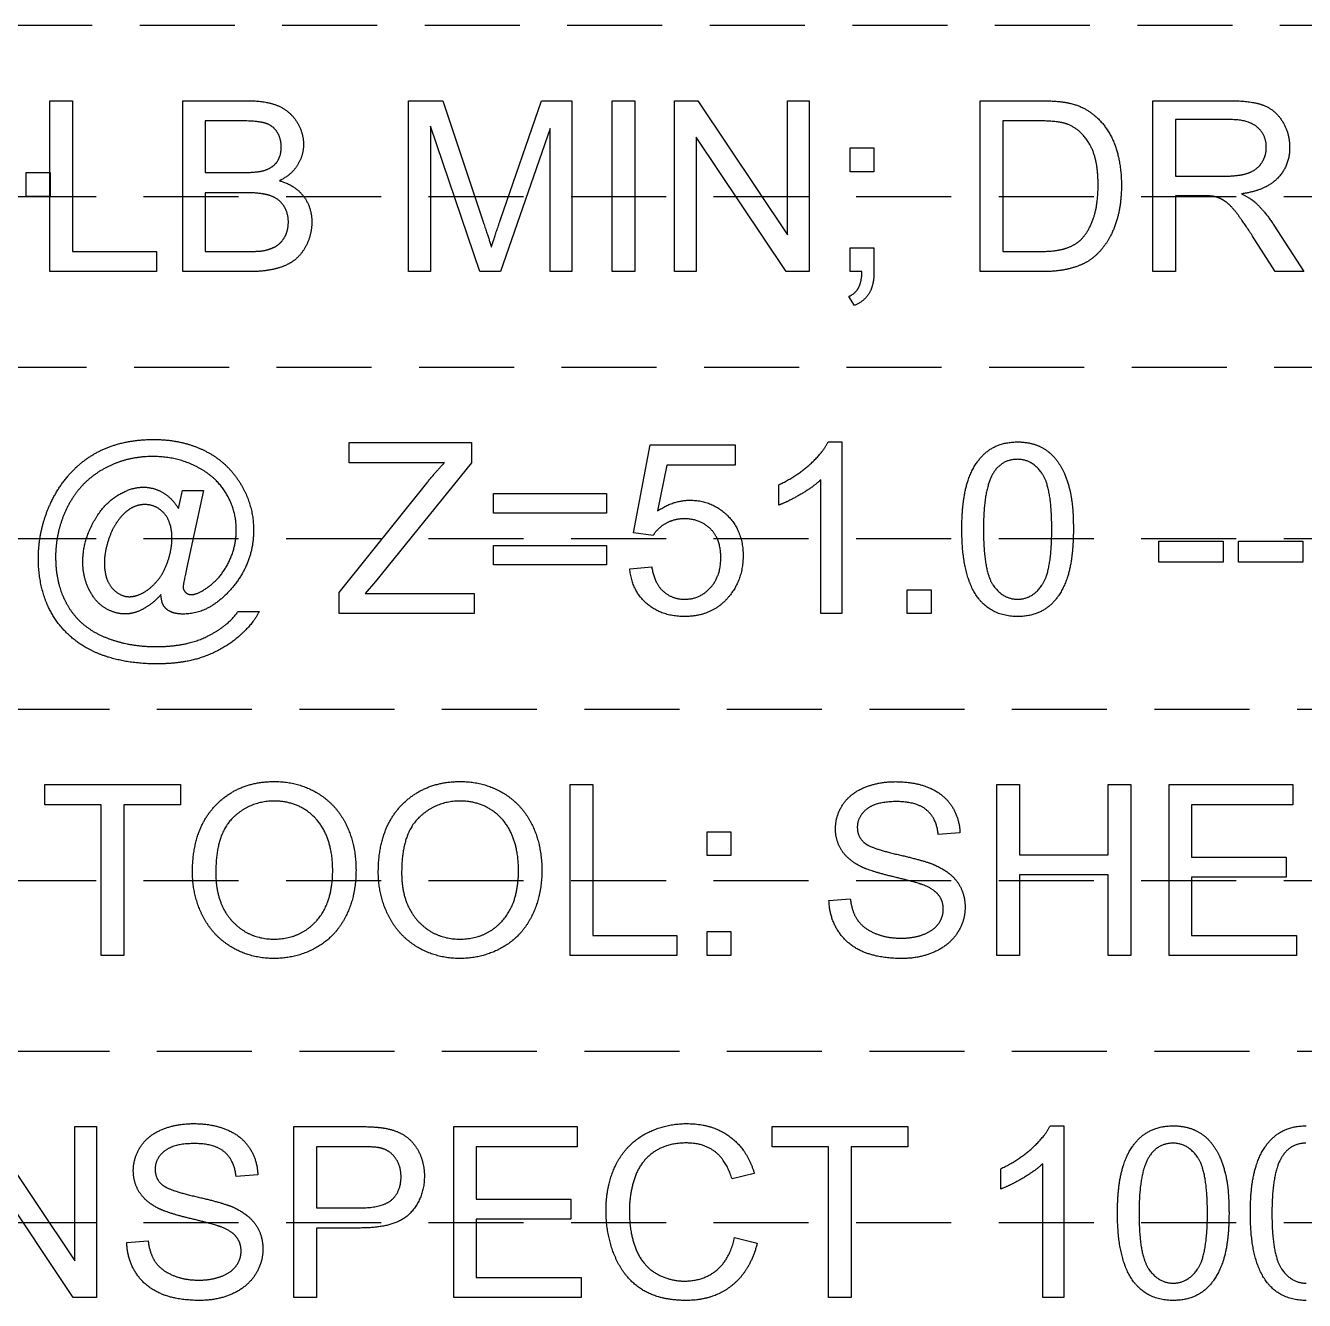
# Model space of a CAD drawing. Header units: millimetres. Extents: x 0 to 340, y 0 to 220.
# Drawn here: x 31.38 to 38.11, y 14.79 to 21.5 of the extents above; entities that cross this region are included whole.
import ezdxf

# ---------------------------------------------------------------- set-up
doc = ezdxf.new("R2010")
doc.units = ezdxf.units.MM
doc.linetypes.add('DASHED', pattern=[0.75, 0.5, -0.25])
doc.layers.get('0').update_dxf_attribs({"linetype": 'CONTINUOUS'})

msp = doc.modelspace()

# ---------------------------------------------------------------- linework, layer by layer
at = {"linetype": 'DASHED'}
for p, q in [((53.48, 21.5), (20, 21.5)), ((20, 20.6), (53.48, 20.6)), ((49.7, 19.7), (20, 19.7)), ((20, 18.8), (49.7, 18.8)), ((51.32, 17.9), (20, 17.9)), ((20, 17), (51.32, 17)), ((51.32, 16.1), (20, 16.1)), ((20, 15.2), (51.32, 15.2))]:
    msp.add_line(p, q, dxfattribs=at)
for p, q in [((31.5066, 20.2046), (31.5066, 21.1046)), ((31.5066, 21.1046), (31.6257, 21.1046)), ((31.6257, 21.1046), (31.6257, 20.3108)), ((32.2059, 20.2046), (32.2059, 21.1046)), ((32.2059, 21.1046), (32.5435, 21.1046)), ((33.395, 20.2046), (33.395, 21.1046)), ((33.395, 21.1046), (33.5743, 21.1046)), ((33.5743, 21.1046), (33.7873, 20.4674)), ((33.8782, 20.4784), (34.0937, 21.1046)), ((34.0937, 21.1046), (34.2539, 21.1046)), ((34.2539, 21.1046), (34.2539, 20.2046)), ((34.4663, 20.2046), (34.4663, 21.1046)), ((34.4663, 21.1046), (34.5854, 21.1046)), ((34.5854, 21.1046), (34.5854, 20.2046)), ((34.7941, 20.2046), (34.7941, 21.1046)), ((34.7941, 21.1046), (34.9163, 21.1046)), ((34.9163, 21.1046), (35.389, 20.398)), ((35.389, 20.398), (35.389, 21.1046)), ((35.389, 21.1046), (35.5032, 21.1046)), ((35.5032, 21.1046), (35.5032, 20.2046)), ((36.402, 20.2046), (36.402, 21.1046)), ((36.402, 21.1046), (36.712, 21.1046)), ((37.3118, 20.2046), (37.3118, 21.1046)), ((37.3118, 21.1046), (37.7108, 21.1046)), ((32.5048, 20.9984), (32.325, 20.9984)), ((32.325, 20.9984), (32.325, 20.7265)), ((36.7102, 20.9984), (36.5211, 20.9984)), ((36.5211, 20.9984), (36.5211, 20.3108)), ((37.7158, 21.0052), (37.4309, 21.0052)), ((37.4309, 21.0052), (37.4309, 20.7074)), ((33.7701, 20.2046), (33.5098, 20.9708)), ((33.5098, 20.9708), (33.5098, 20.2046)), ((34.1391, 20.9579), (33.8776, 20.2046)), ((34.1391, 20.2046), (34.1391, 20.9579)), ((35.381, 20.2046), (34.9083, 20.9119)), ((34.9083, 20.9119), (34.9083, 20.2046)), ((35.7181, 20.7308), (35.7181, 20.8566)), ((35.7181, 20.8566), (35.8439, 20.8566)), ((35.8439, 20.8566), (35.8439, 20.7308)), ((35.8439, 20.7308), (35.7181, 20.7308)), ((31.3826, 20.6), (31.3826, 20.7259)), ((31.3826, 20.7259), (31.5085, 20.7259)), ((31.5085, 20.7259), (31.5085, 20.6)), ((32.325, 20.7265), (32.5196, 20.7265)), ((37.4309, 20.7074), (37.6869, 20.7074)), ((31.5085, 20.6), (31.3826, 20.6)), ((32.5331, 20.6203), (32.325, 20.6203)), ((32.325, 20.6203), (32.325, 20.3108)), ((37.569, 20.6043), (37.4309, 20.6043)), ((37.4309, 20.6043), (37.4309, 20.2046)), ((37.9552, 20.2046), (37.8361, 20.3919)), ((37.9484, 20.4496), (38.105, 20.2046)), ((35.7181, 20.2046), (35.7181, 20.3305)), ((35.7181, 20.3305), (35.8439, 20.3305)), ((35.8439, 20.3305), (35.8439, 20.2046)), ((31.6257, 20.3108), (32.069, 20.3108)), ((32.069, 20.3108), (32.069, 20.2046)), ((32.325, 20.3108), (32.549, 20.3108)), ((36.5211, 20.3108), (36.7132, 20.3108)), ((32.069, 20.2046), (31.5066, 20.2046)), ((32.549, 20.2046), (32.2059, 20.2046)), ((33.5098, 20.2046), (33.395, 20.2046)), ((33.8776, 20.2046), (33.7701, 20.2046)), ((34.2539, 20.2046), (34.1391, 20.2046)), ((34.5854, 20.2046), (34.4663, 20.2046)), ((34.9083, 20.2046), (34.7941, 20.2046)), ((35.5032, 20.2046), (35.381, 20.2046)), ((35.7807, 20.2046), (35.7181, 20.2046)), ((36.7267, 20.2046), (36.402, 20.2046)), ((37.4309, 20.2046), (37.3118, 20.2046)), ((38.105, 20.2046), (37.9552, 20.2046)), ((35.7414, 20.0266), (35.7107, 20.0739)), ((33.0813, 19.1984), (33.0813, 19.3046)), ((33.0813, 19.3046), (33.7259, 19.3046)), ((33.7259, 19.3046), (33.7259, 19.1984)), ((34.578, 18.8301), (34.6652, 19.2924)), ((34.6652, 19.2924), (35.1128, 19.2924)), ((35.1128, 19.2924), (35.1128, 19.1868)), ((35.6027, 19.3083), (35.6739, 19.3083)), ((35.6739, 19.3083), (35.6739, 18.4046)), ((33.5835, 19.1984), (33.0813, 19.1984)), ((33.7259, 19.1984), (33.2207, 18.5741)), ((34.7536, 19.1868), (34.7051, 18.9449)), ((35.1128, 19.1868), (34.7536, 19.1868)), ((32.1844, 18.9572), (32.2053, 19.0523)), ((32.2053, 19.0523), (32.3151, 19.0523)), ((32.3151, 19.0523), (32.2267, 18.6404)), ((33.0291, 18.5151), (33.4902, 19.0916)), ((35.3424, 18.9756), (35.3424, 19.0824)), ((35.5634, 18.4046), (35.5634, 19.1088)), ((33.842, 18.9338), (33.842, 19.037)), ((33.842, 19.037), (34.4362, 19.037)), ((34.4362, 19.037), (34.4362, 18.9338)), ((34.4362, 18.9338), (33.842, 18.9338)), ((34.6818, 18.8166), (34.578, 18.8301)), ((37.3425, 18.6748), (37.3425, 18.7859)), ((37.3425, 18.7859), (37.682, 18.7859)), ((37.682, 18.7859), (37.682, 18.6748)), ((37.7612, 18.6748), (37.7612, 18.7859)), ((37.7612, 18.7859), (38.1007, 18.7859)), ((38.1007, 18.7859), (38.1007, 18.6748)), ((33.842, 18.6606), (33.842, 18.7638)), ((33.842, 18.7638), (34.4362, 18.7638)), ((34.4362, 18.7638), (34.4362, 18.6606)), ((34.4362, 18.6606), (33.842, 18.6606)), ((34.5584, 18.6404), (34.6744, 18.6502)), ((37.682, 18.6748), (37.3425, 18.6748)), ((38.1007, 18.6748), (37.7612, 18.6748)), ((33.0291, 18.4046), (33.0291, 18.5151)), ((33.2207, 18.5741), (33.166, 18.5108)), ((33.166, 18.5108), (33.7407, 18.5108)), ((33.7407, 18.5108), (33.7407, 18.4046)), ((36.0189, 18.4046), (36.0189, 18.5305)), ((36.0189, 18.5305), (36.1447, 18.5305)), ((36.1447, 18.5305), (36.1447, 18.4046)), ((32.4981, 18.4163), (32.6092, 18.4163)), ((33.7407, 18.4046), (33.0291, 18.4046)), ((35.6739, 18.4046), (35.5634, 18.4046)), ((36.1447, 18.4046), (36.0189, 18.4046)), ((31.4808, 17.3984), (31.4808, 17.5046)), ((31.4808, 17.5046), (32.1942, 17.5046)), ((32.1942, 17.5046), (32.1942, 17.3984)), ((34.2447, 16.6046), (34.2447, 17.5046)), ((34.2447, 17.5046), (34.3638, 17.5046)), ((34.3638, 17.5046), (34.3638, 16.7108)), ((36.4898, 16.6046), (36.4898, 17.5046)), ((36.4898, 17.5046), (36.6089, 17.5046)), ((36.6089, 17.5046), (36.6089, 17.1351)), ((37.0767, 17.1351), (37.0767, 17.5046)), ((37.0767, 17.5046), (37.1958, 17.5046)), ((37.1958, 17.5046), (37.1958, 16.6046)), ((37.3965, 16.6046), (37.3965, 17.5046)), ((37.3965, 17.5046), (38.0473, 17.5046)), ((38.0473, 17.5046), (38.0473, 17.3984)), ((31.7774, 17.3984), (31.4808, 17.3984)), ((31.7774, 16.6046), (31.7774, 17.3984)), ((32.1942, 17.3984), (31.8965, 17.3984)), ((31.8965, 17.3984), (31.8965, 16.6046)), ((38.0473, 17.3984), (37.5156, 17.3984)), ((37.5156, 17.3984), (37.5156, 17.1228)), ((34.9654, 17.1308), (34.9654, 17.2566)), ((34.9654, 17.2566), (35.0913, 17.2566)), ((35.0913, 17.2566), (35.0913, 17.1308)), ((36.2964, 17.2511), (36.1822, 17.2425)), ((35.0913, 17.1308), (34.9654, 17.1308)), ((36.6089, 17.1351), (37.0767, 17.1351)), ((37.5156, 17.1228), (38.0135, 17.1228)), ((38.0135, 17.1228), (38.0135, 17.0172)), ((37.0767, 17.0289), (36.6089, 17.0289)), ((36.6089, 17.0289), (36.6089, 16.6046)), ((37.0767, 16.6046), (37.0767, 17.0289)), ((38.0135, 17.0172), (37.5156, 17.0172)), ((37.5156, 17.0172), (37.5156, 16.7108)), ((35.607, 16.8938), (35.7193, 16.9036)), ((34.3638, 16.7108), (34.807, 16.7108)), ((34.807, 16.7108), (34.807, 16.6046)), ((34.9654, 16.6046), (34.9654, 16.7305)), ((34.9654, 16.7305), (35.0913, 16.7305)), ((35.0913, 16.7305), (35.0913, 16.6046)), ((37.5156, 16.7108), (38.0681, 16.7108)), ((38.0681, 16.7108), (38.0681, 16.6046)), ((31.8965, 16.6046), (31.7774, 16.6046)), ((34.807, 16.6046), (34.2447, 16.6046)), ((35.0913, 16.6046), (34.9654, 16.6046)), ((36.6089, 16.6046), (36.4898, 16.6046)), ((37.1958, 16.6046), (37.0767, 16.6046)), ((38.0681, 16.6046), (37.3965, 16.6046)), ((31.1653, 15.7046), (31.638, 14.998)), ((31.638, 14.998), (31.638, 15.7046)), ((31.638, 15.7046), (31.7522, 15.7046)), ((31.7522, 15.7046), (31.7522, 14.8046)), ((32.7909, 14.8046), (32.7909, 15.7046)), ((32.7909, 15.7046), (33.1304, 15.7046)), ((33.632, 14.8046), (33.632, 15.7046)), ((33.632, 15.7046), (34.2827, 15.7046)), ((34.2827, 15.7046), (34.2827, 15.5984)), ((35.3086, 15.5984), (35.3086, 15.7046)), ((35.3086, 15.7046), (36.022, 15.7046)), ((36.022, 15.7046), (36.022, 15.5984)), ((36.7709, 15.7083), (36.8422, 15.7083)), ((36.8422, 15.7083), (36.8422, 14.8046)), ((33.1402, 15.5984), (32.91, 15.5984)), ((32.91, 15.5984), (32.91, 15.2767)), ((34.2827, 15.5984), (33.7511, 15.5984)), ((33.7511, 15.5984), (33.7511, 15.3228)), ((35.6051, 15.5984), (35.3086, 15.5984)), ((35.6051, 14.8046), (35.6051, 15.5984)), ((36.022, 15.5984), (35.7242, 15.5984)), ((35.7242, 15.5984), (35.7242, 14.8046)), ((31.63, 14.8046), (31.1573, 15.5119)), ((36.5106, 15.3756), (36.5106, 15.4824)), ((36.7317, 14.8046), (36.7317, 15.5088)), ((32.6012, 15.4511), (32.487, 15.4425)), ((35.2141, 15.4578), (35.0968, 15.4302)), ((32.91, 15.2767), (33.1427, 15.2767)), ((33.7511, 15.3228), (34.249, 15.3228)), ((34.249, 15.3228), (34.249, 15.2172)), ((34.249, 15.2172), (33.7511, 15.2172)), ((33.7511, 15.2172), (33.7511, 14.9108)), ((33.1409, 15.1705), (32.91, 15.1705)), ((32.91, 15.1705), (32.91, 14.8046)), ((31.9118, 15.0938), (32.0241, 15.1036)), ((35.1103, 15.1202), (35.2294, 15.0901)), ((33.7511, 14.9108), (34.3036, 14.9108)), ((34.3036, 14.9108), (34.3036, 14.8046)), ((31.7522, 14.8046), (31.63, 14.8046)), ((32.91, 14.8046), (32.7909, 14.8046)), ((34.3036, 14.8046), (33.632, 14.8046)), ((35.7242, 14.8046), (35.6051, 14.8046)), ((36.8422, 14.8046), (36.7317, 14.8046))]:
    msp.add_line(p, q)
for points in [[(32.5435, 21.1046), (32.6467, 21.1046), (32.709, 21.0773)], [(32.709, 21.0773), (32.7713, 21.05), (32.8066, 20.9932)], [(36.712, 21.1046), (36.817, 21.1046), (36.8722, 21.0917)], [(36.8722, 21.0917), (36.9496, 21.0739), (37.0042, 21.0273)], [(37.7108, 21.1046), (37.8312, 21.1046), (37.8938, 21.0804)], [(37.8938, 21.0804), (37.9564, 21.0561), (37.9939, 20.9947)], [(32.6417, 20.9858), (32.6018, 20.9984), (32.5048, 20.9984)], [(36.8643, 20.98), (36.8164, 20.9984), (36.7102, 20.9984)], [(37.0042, 21.0273), (37.0754, 20.9671), (37.1107, 20.8735)], [(37.8622, 20.9641), (37.8158, 21.0052), (37.7158, 21.0052)], [(32.7031, 20.9392), (32.6817, 20.9733), (32.6417, 20.9858)], [(32.7246, 20.8603), (32.7246, 20.9051), (32.7031, 20.9392)], [(32.8066, 20.9932), (32.8419, 20.9364), (32.8419, 20.8744)], [(36.9769, 20.8784), (36.9306, 20.9542), (36.8643, 20.98)], [(37.9085, 20.8591), (37.9085, 20.9229), (37.8622, 20.9641)], [(37.9939, 20.9947), (38.0313, 20.9334), (38.0313, 20.8591)], [(32.8419, 20.8744), (32.8419, 20.8167), (32.8106, 20.7658)], [(37.0233, 20.6614), (37.0233, 20.8026), (36.9769, 20.8784)], [(37.1107, 20.8735), (37.146, 20.7799), (37.146, 20.6595)], [(32.7016, 20.7817), (32.7246, 20.813), (32.7246, 20.8603)], [(37.8846, 20.7783), (37.9085, 20.8155), (37.9085, 20.8591)], [(38.0313, 20.8591), (38.0313, 20.7633), (37.9693, 20.6976)], [(32.5196, 20.7265), (32.5988, 20.7265), (32.6332, 20.7369)], [(32.6332, 20.7369), (32.6786, 20.7504), (32.7016, 20.7817)], [(32.8106, 20.7658), (32.7793, 20.7148), (32.716, 20.6835)], [(37.8146, 20.7243), (37.8606, 20.7412), (37.8846, 20.7783)], [(32.716, 20.6835), (32.7977, 20.6595), (32.8416, 20.6018)], [(36.9996, 20.488), (37.0233, 20.5595), (37.0233, 20.6614)], [(37.6869, 20.7074), (37.7686, 20.7074), (37.8146, 20.7243)], [(37.9693, 20.6976), (37.9073, 20.6319), (37.7778, 20.6141)], [(32.6648, 20.6052), (32.619, 20.6203), (32.5331, 20.6203)], [(32.7363, 20.553), (32.7105, 20.5902), (32.6648, 20.6052)], [(32.8416, 20.6018), (32.8855, 20.5441), (32.8855, 20.4656)], [(37.146, 20.6595), (37.146, 20.557), (37.1221, 20.4778)], [(37.6353, 20.6), (37.6151, 20.6043), (37.569, 20.6043)], [(37.6897, 20.5761), (37.663, 20.5932), (37.6353, 20.6)], [(37.7778, 20.6141), (37.825, 20.5914), (37.8496, 20.5693)], [(32.7621, 20.4656), (32.7621, 20.5159), (32.7363, 20.553)], [(37.7501, 20.5159), (37.7164, 20.5589), (37.6897, 20.5761)], [(37.8496, 20.5693), (37.9018, 20.5214), (37.9484, 20.4496)], [(32.7443, 20.3897), (32.7621, 20.4226), (32.7621, 20.4656)], [(32.8855, 20.4656), (32.8855, 20.4023), (32.8588, 20.348)], [(33.7873, 20.4674), (33.8168, 20.3784), (33.8303, 20.3342)], [(33.8303, 20.3342), (33.8456, 20.3833), (33.8782, 20.4784)], [(36.9336, 20.3741), (36.976, 20.4164), (36.9996, 20.488)], [(37.1221, 20.4778), (37.0982, 20.3986), (37.0607, 20.3468)], [(37.8361, 20.3919), (37.7839, 20.4729), (37.7501, 20.5159)], [(32.6301, 20.3151), (32.6712, 20.3225), (32.6988, 20.3397)], [(32.6988, 20.3397), (32.7265, 20.3569), (32.7443, 20.3897)], [(32.8588, 20.348), (32.8321, 20.2937), (32.7928, 20.2642)], [(36.7132, 20.3108), (36.8023, 20.3108), (36.8529, 20.3274)], [(36.8529, 20.3274), (36.9035, 20.344), (36.9336, 20.3741)], [(37.0607, 20.3468), (37.0233, 20.2949), (36.9788, 20.2651)], [(32.549, 20.3108), (32.6068, 20.3108), (32.6301, 20.3151)], [(32.7928, 20.2642), (32.7535, 20.2347), (32.6942, 20.2197)], [(36.9788, 20.2651), (36.9342, 20.2353), (36.8713, 20.22)], [(32.6942, 20.2197), (32.635, 20.2046), (32.549, 20.2046)], [(35.7623, 20.119), (35.7789, 20.1488), (35.7807, 20.2046)], [(35.8439, 20.2046), (35.8439, 20.1353), (35.8194, 20.0926)], [(36.8713, 20.22), (36.8084, 20.2046), (36.7267, 20.2046)], [(35.7107, 20.0739), (35.7457, 20.0892), (35.7623, 20.119)], [(35.8194, 20.0926), (35.7948, 20.0499), (35.7414, 20.0266)], [(31.7206, 19.2328), (31.8584, 19.3212), (32.0548, 19.3212)], [(32.0548, 19.3212), (32.2071, 19.3212), (32.3283, 19.2589)], [(32.3283, 19.2589), (32.4496, 19.1966), (32.5196, 19.0732)], [(35.5044, 19.188), (35.5738, 19.25), (35.6027, 19.3083)], [(36.3391, 19.1054), (36.3719, 19.2027), (36.4367, 19.2555)], [(36.4367, 19.2555), (36.5014, 19.3083), (36.5997, 19.3083)], [(36.5997, 19.3083), (36.6721, 19.3083), (36.7267, 19.2792)], [(36.7267, 19.2792), (36.7814, 19.25), (36.817, 19.1951)], [(31.5078, 18.978), (31.5827, 19.1444), (31.7206, 19.2328)], [(32.0493, 19.2316), (31.9057, 19.2316), (31.7869, 19.1644)], [(32.2792, 19.1782), (32.1752, 19.2316), (32.0493, 19.2316)], [(33.4902, 19.0916), (33.5393, 19.153), (33.5835, 19.1984)], [(35.3424, 19.0824), (35.4351, 19.126), (35.5044, 19.188)], [(36.5984, 19.2168), (36.5223, 19.2168), (36.4769, 19.1524)], [(36.7277, 19.1438), (36.6758, 19.2168), (36.5984, 19.2168)], [(36.817, 19.1951), (36.8526, 19.1401), (36.8729, 19.0612)], [(31.7869, 19.1644), (31.6681, 19.0971), (31.6027, 18.9716)], [(32.4358, 19.0357), (32.3833, 19.1248), (32.2792, 19.1782)], [(36.4769, 19.1524), (36.4198, 19.0701), (36.4198, 18.8485)], [(36.7795, 18.8485), (36.7795, 19.0707), (36.7277, 19.1438)], [(31.8547, 19.021), (31.929, 19.0701), (31.999, 19.0701)], [(31.999, 19.0701), (32.0524, 19.0701), (32.1009, 19.0422)], [(32.5196, 19.0732), (32.5791, 18.967), (32.5791, 18.8424)], [(35.5634, 19.1088), (35.5235, 19.0707), (35.4587, 19.0327)], [(36.3062, 18.8485), (36.3062, 19.0081), (36.3391, 19.1054)], [(36.8729, 19.0612), (36.8931, 18.9823), (36.8931, 18.8485)], [(31.4465, 18.6926), (31.4465, 18.8424), (31.5078, 18.978)], [(31.7304, 18.874), (31.7804, 18.9719), (31.8547, 19.021)], [(32.007, 18.9786), (31.9677, 18.9786), (31.933, 18.9587)], [(32.1079, 18.9326), (32.0665, 18.9786), (32.007, 18.9786)], [(32.1009, 19.0422), (32.1494, 19.0143), (32.1844, 18.9572)], [(32.4883, 18.8442), (32.4883, 18.9467), (32.4358, 19.0357)], [(34.7051, 18.9449), (34.7862, 19.0014), (34.8752, 19.0014)], [(34.8752, 19.0014), (34.993, 19.0014), (35.0741, 18.9197)], [(35.4587, 19.0327), (35.3939, 18.9946), (35.3424, 18.9756)], [(31.6027, 18.9716), (31.5373, 18.846), (31.5373, 18.7024)], [(31.933, 18.9587), (31.8983, 18.9387), (31.8658, 18.8945)], [(32.1494, 18.8031), (32.1494, 18.8866), (32.1079, 18.9326)], [(35.0741, 18.9197), (35.1551, 18.8381), (35.1551, 18.7098)], [(31.6804, 18.6784), (31.6804, 18.7761), (31.7304, 18.874)], [(31.8658, 18.8945), (31.8332, 18.8503), (31.8136, 18.7871)], [(32.4474, 18.6738), (32.4883, 18.7564), (32.4883, 18.8442)], [(34.7493, 18.8795), (34.7063, 18.8553), (34.6818, 18.8166)], [(34.8457, 18.9038), (34.7923, 18.9038), (34.7493, 18.8795)], [(34.9848, 18.8491), (34.9317, 18.9038), (34.8457, 18.9038)], [(35.0379, 18.6999), (35.0379, 18.7945), (34.9848, 18.8491)], [(36.3952, 18.4826), (36.3062, 18.595), (36.3062, 18.8485)], [(36.4198, 18.8485), (36.4198, 18.6269), (36.4717, 18.5535)], [(36.7277, 18.5538), (36.7795, 18.6275), (36.7795, 18.8485)], [(36.8931, 18.8485), (36.8931, 18.6901), (36.8606, 18.5928)], [(31.8136, 18.7871), (31.7939, 18.7239), (31.7939, 18.6711)], [(32.1273, 18.6781), (32.1494, 18.7405), (32.1494, 18.8031)], [(32.5791, 18.8424), (32.5791, 18.6643), (32.4539, 18.5262)], [(35.1551, 18.7098), (35.1551, 18.5876), (35.0839, 18.4986)], [(31.498, 18.4421), (31.4465, 18.5581), (31.4465, 18.6926)], [(31.5373, 18.7024), (31.5373, 18.552), (31.6027, 18.4433)], [(31.7126, 18.5329), (31.6804, 18.5992), (31.6804, 18.6784)], [(31.7939, 18.6711), (31.7939, 18.587), (31.8338, 18.5403)], [(32.0705, 18.5753), (32.1052, 18.6158), (32.1273, 18.6781)], [(32.3366, 18.5422), (32.4066, 18.5913), (32.4474, 18.6738)], [(34.6744, 18.6502), (34.6873, 18.5655), (34.7343, 18.5228)], [(34.9826, 18.5403), (35.0379, 18.6005), (35.0379, 18.6999)], [(31.9978, 18.5142), (32.0358, 18.5348), (32.0705, 18.5753)], [(32.2267, 18.6404), (32.2083, 18.5544), (32.2083, 18.5452)], [(34.6471, 18.458), (34.5694, 18.5268), (34.5584, 18.6404)], [(36.8606, 18.5928), (36.828, 18.4955), (36.7633, 18.4424)], [(31.7964, 18.4347), (31.7448, 18.4666), (31.7126, 18.5329)], [(31.8338, 18.5403), (31.8737, 18.4937), (31.9253, 18.4937)], [(31.9253, 18.4937), (31.9597, 18.4937), (31.9978, 18.5142)], [(32.2083, 18.5452), (32.2083, 18.5286), (32.2209, 18.5167)], [(32.4539, 18.5262), (32.3422, 18.4022), (32.2096, 18.4022)], [(32.2209, 18.5167), (32.2335, 18.5047), (32.2513, 18.5047)], [(32.2513, 18.5047), (32.2838, 18.5047), (32.3366, 18.5422)], [(34.7343, 18.5228), (34.7812, 18.4802), (34.8475, 18.4802)], [(34.8475, 18.4802), (34.9274, 18.4802), (34.9826, 18.5403)], [(36.4717, 18.5535), (36.5235, 18.4802), (36.5997, 18.4802)], [(36.5997, 18.4802), (36.6758, 18.4802), (36.7277, 18.5538)], [(31.6202, 18.2803), (31.5392, 18.3506), (31.498, 18.4421)], [(31.6027, 18.4433), (31.6681, 18.3347), (31.7918, 18.2828)], [(32.0911, 18.5047), (32.0512, 18.4587), (32.0017, 18.4307)], [(32.1027, 18.4519), (32.0947, 18.4673), (32.0911, 18.5047)], [(32.1411, 18.4151), (32.115, 18.428), (32.1027, 18.4519)], [(34.8475, 18.3893), (34.7248, 18.3893), (34.6471, 18.458)], [(35.0839, 18.4986), (34.9973, 18.3893), (34.8475, 18.3893)], [(36.5997, 18.3893), (36.4695, 18.3893), (36.3952, 18.4826)], [(36.7633, 18.4424), (36.6985, 18.3893), (36.5997, 18.3893)], [(31.9026, 18.4028), (31.848, 18.4028), (31.7964, 18.4347)], [(32.0017, 18.4307), (31.9523, 18.4028), (31.9026, 18.4028)], [(32.2096, 18.4022), (32.1672, 18.4022), (32.1411, 18.4151)], [(32.3354, 18.2849), (32.4441, 18.3389), (32.4981, 18.4163)], [(32.6092, 18.4163), (32.5779, 18.3518), (32.5018, 18.2849)], [(31.8163, 18.175), (31.7012, 18.21), (31.6202, 18.2803)], [(31.7918, 18.2828), (31.9155, 18.2309), (32.0659, 18.2309)], [(32.0659, 18.2309), (32.2267, 18.2309), (32.3354, 18.2849)], [(32.5018, 18.2849), (32.4256, 18.218), (32.3207, 18.179)], [(32.0677, 18.14), (31.9314, 18.14), (31.8163, 18.175)], [(32.3207, 18.179), (32.2157, 18.14), (32.0677, 18.14)], [(32.3778, 17.3938), (32.4981, 17.5206), (32.6884, 17.5206)], [(32.6884, 17.5206), (32.813, 17.5206), (32.9131, 17.4611)], [(33.3557, 17.3938), (33.4761, 17.5206), (33.6664, 17.5206)], [(33.6664, 17.5206), (33.791, 17.5206), (33.8911, 17.4611)], [(35.793, 17.4893), (35.8673, 17.52), (35.9581, 17.52)], [(35.9581, 17.52), (36.0582, 17.52), (36.1346, 17.4878)], [(32.9131, 17.4611), (33.0132, 17.4015), (33.0657, 17.295)], [(33.8911, 17.4611), (33.9911, 17.4015), (34.0436, 17.295)], [(35.68, 17.3994), (35.7187, 17.4586), (35.793, 17.4893)], [(36.1346, 17.4878), (36.2111, 17.4555), (36.2522, 17.3929)], [(32.2574, 17.043), (32.2574, 17.2671), (32.3778, 17.3938)], [(32.689, 17.4181), (32.5626, 17.4181), (32.4714, 17.3312)], [(32.8496, 17.373), (32.778, 17.4181), (32.689, 17.4181)], [(32.9582, 17.2459), (32.9211, 17.3278), (32.8496, 17.373)], [(33.2354, 17.043), (33.2354, 17.2671), (33.3557, 17.3938)], [(33.667, 17.4181), (33.5405, 17.4181), (33.4494, 17.3312)], [(33.8275, 17.373), (33.756, 17.4181), (33.667, 17.4181)], [(33.9362, 17.2459), (33.899, 17.3278), (33.8275, 17.373)], [(35.6413, 17.272), (35.6413, 17.3401), (35.68, 17.3994)], [(35.8056, 17.3754), (35.7561, 17.3358), (35.7561, 17.2799)], [(35.963, 17.415), (35.855, 17.415), (35.8056, 17.3754)], [(36.1199, 17.3714), (36.0668, 17.415), (35.963, 17.415)], [(36.1822, 17.2425), (36.173, 17.3278), (36.1199, 17.3714)], [(36.2522, 17.3929), (36.2933, 17.3303), (36.2964, 17.2511)], [(32.4714, 17.3312), (32.3802, 17.2443), (32.3802, 17.0411)], [(33.4494, 17.3312), (33.3582, 17.2443), (33.3582, 17.0411)], [(32.9954, 17.054), (32.9954, 17.1639), (32.9582, 17.2459)], [(33.0657, 17.295), (33.1181, 17.1885), (33.1181, 17.0534)], [(33.9733, 17.054), (33.9733, 17.1639), (33.9362, 17.2459)], [(34.0436, 17.295), (34.0961, 17.1885), (34.0961, 17.0534)], [(35.673, 17.1599), (35.6413, 17.21), (35.6413, 17.272)], [(35.7561, 17.2799), (35.7561, 17.2314), (35.7911, 17.2001)], [(35.7911, 17.2001), (35.8255, 17.1688), (35.9707, 17.136)], [(35.769, 17.0761), (35.7046, 17.1099), (35.673, 17.1599)], [(35.9707, 17.136), (36.1159, 17.1031), (36.1699, 17.0786)], [(32.309, 16.8183), (32.2574, 16.9245), (32.2574, 17.043)], [(32.3802, 17.0411), (32.3802, 16.8784), (32.4677, 16.7848)], [(32.9085, 16.7857), (32.9954, 16.8803), (32.9954, 17.054)], [(33.1181, 17.0534), (33.1181, 16.9165), (33.0629, 16.8085)], [(33.287, 16.8183), (33.2354, 16.9245), (33.2354, 17.043)], [(33.3582, 17.0411), (33.3582, 16.8784), (33.4457, 16.7848)], [(33.8865, 16.7857), (33.9733, 16.8803), (33.9733, 17.054)], [(34.0961, 17.0534), (34.0961, 16.9165), (34.0409, 16.8085)], [(35.9428, 17.02), (35.8188, 17.0497), (35.769, 17.0761)], [(36.1699, 17.0786), (36.2485, 17.0424), (36.286, 16.9868)], [(36.103, 16.9761), (36.0668, 16.9902), (35.9428, 17.02)], [(36.184, 16.923), (36.1595, 16.9546), (36.103, 16.9761)], [(36.286, 16.9868), (36.3234, 16.9312), (36.3234, 16.8588)], [(35.6564, 16.732), (35.6094, 16.8035), (35.607, 16.8938)], [(35.7193, 16.9036), (35.7273, 16.8361), (35.7564, 16.7928)], [(36.2086, 16.849), (36.2086, 16.8913), (36.184, 16.923)], [(36.1831, 16.7719), (36.2086, 16.8072), (36.2086, 16.849)], [(36.3234, 16.8588), (36.3234, 16.787), (36.2823, 16.7234)], [(32.4606, 16.6507), (32.3606, 16.7121), (32.309, 16.8183)], [(32.4677, 16.7848), (32.5552, 16.6912), (32.6872, 16.6912)], [(32.6872, 16.6912), (32.8216, 16.6912), (32.9085, 16.7857)], [(33.0629, 16.8085), (33.0076, 16.7004), (32.9063, 16.6449)], [(33.4386, 16.6507), (33.3385, 16.7121), (33.287, 16.8183)], [(33.4457, 16.7848), (33.5332, 16.6912), (33.6651, 16.6912)], [(33.6651, 16.6912), (33.7996, 16.6912), (33.8865, 16.7857)], [(34.0409, 16.8085), (33.9856, 16.7004), (33.8843, 16.6449)], [(35.7564, 16.7928), (35.7856, 16.7495), (35.847, 16.7228)], [(36.1055, 16.7164), (36.1576, 16.7366), (36.1831, 16.7719)], [(35.7859, 16.6249), (35.7033, 16.6605), (35.6564, 16.732)], [(35.847, 16.7228), (35.9084, 16.6961), (35.9851, 16.6961)], [(35.9851, 16.6961), (36.0533, 16.6961), (36.1055, 16.7164)], [(36.2823, 16.7234), (36.2411, 16.6599), (36.1641, 16.6246)], [(32.6878, 16.5893), (32.5607, 16.5893), (32.4606, 16.6507)], [(32.9063, 16.6449), (32.805, 16.5893), (32.6878, 16.5893)], [(33.6658, 16.5893), (33.5387, 16.5893), (33.4386, 16.6507)], [(33.8843, 16.6449), (33.783, 16.5893), (33.6658, 16.5893)], [(35.9907, 16.5893), (35.8685, 16.5893), (35.7859, 16.6249)], [(36.1641, 16.6246), (36.087, 16.5893), (35.9907, 16.5893)], [(31.9849, 15.5994), (32.0235, 15.6586), (32.0978, 15.6893)], [(32.0978, 15.6893), (32.1721, 15.72), (32.263, 15.72)], [(32.263, 15.72), (32.363, 15.72), (32.4395, 15.6878)], [(32.4395, 15.6878), (32.5159, 15.6555), (32.557, 15.5929)], [(33.1304, 15.7046), (33.2201, 15.7046), (33.2673, 15.696)], [(33.2673, 15.696), (33.3336, 15.685), (33.3784, 15.654)], [(34.6403, 15.6657), (34.7395, 15.72), (34.8586, 15.72)], [(34.8586, 15.72), (34.9937, 15.72), (35.0857, 15.6512)], [(36.6727, 15.588), (36.7421, 15.65), (36.7709, 15.7083)], [(37.2556, 15.6555), (37.3204, 15.7083), (37.4186, 15.7083)], [(37.4186, 15.7083), (37.4911, 15.7083), (37.5457, 15.6792)], [(37.9549, 15.6555), (38.0196, 15.7083), (38.1179, 15.7083)], [(32.2679, 15.615), (32.1598, 15.615), (32.1104, 15.5754)], [(32.4247, 15.5714), (32.3716, 15.615), (32.2679, 15.615)], [(33.3784, 15.654), (33.4233, 15.623), (33.4506, 15.5671)], [(34.4875, 15.5067), (34.5412, 15.6113), (34.6403, 15.6657)], [(34.8561, 15.6181), (34.7524, 15.6181), (34.6827, 15.5683)], [(35.0059, 15.5733), (34.9464, 15.6181), (34.8561, 15.6181)], [(35.0857, 15.6512), (35.1778, 15.5825), (35.2141, 15.4578)], [(37.158, 15.5054), (37.1909, 15.6027), (37.2556, 15.6555)], [(37.4174, 15.6168), (37.3413, 15.6168), (37.2958, 15.5524)], [(37.5466, 15.5438), (37.4947, 15.6168), (37.4174, 15.6168)], [(37.5457, 15.6792), (37.6003, 15.65), (37.6359, 15.5951)], [(37.8573, 15.5054), (37.8901, 15.6027), (37.9549, 15.6555)], [(38.1166, 15.6168), (38.0405, 15.6168), (37.9951, 15.5524)], [(31.9462, 15.472), (31.9462, 15.5401), (31.9849, 15.5994)], [(32.1104, 15.5754), (32.061, 15.5358), (32.061, 15.4799)], [(32.487, 15.4425), (32.4778, 15.5278), (32.4247, 15.5714)], [(32.557, 15.5929), (32.5982, 15.5303), (32.6012, 15.4511)], [(33.2514, 15.5905), (33.2213, 15.5984), (33.1402, 15.5984)], [(33.3266, 15.5373), (33.298, 15.5776), (33.2514, 15.5905)], [(33.4506, 15.5671), (33.4779, 15.5113), (33.4779, 15.4443)], [(34.6827, 15.5683), (34.613, 15.5186), (34.5848, 15.4348)], [(35.0968, 15.4302), (35.0655, 15.5284), (35.0059, 15.5733)], [(36.5106, 15.4824), (36.6033, 15.526), (36.6727, 15.588)], [(37.2958, 15.5524), (37.2387, 15.4701), (37.2387, 15.2485)], [(37.6359, 15.5951), (37.6716, 15.5401), (37.6918, 15.4612)], [(37.9951, 15.5524), (37.938, 15.4701), (37.938, 15.2485)], [(32.061, 15.4799), (32.061, 15.4314), (32.096, 15.4001)], [(33.3551, 15.4407), (33.3551, 15.4971), (33.3266, 15.5373)], [(34.4338, 15.2614), (34.4338, 15.402), (34.4875, 15.5067)], [(36.7317, 15.5088), (36.6917, 15.4707), (36.627, 15.4327)], [(37.1252, 15.2485), (37.1252, 15.4081), (37.158, 15.5054)], [(37.5985, 15.2485), (37.5985, 15.4707), (37.5466, 15.5438)], [(37.8244, 15.2485), (37.8244, 15.4081), (37.8573, 15.5054)], [(31.9778, 15.3599), (31.9462, 15.41), (31.9462, 15.472)], [(33.3066, 15.3197), (33.3551, 15.3627), (33.3551, 15.4407)], [(33.4779, 15.4443), (33.4779, 15.3295), (33.4048, 15.25)], [(34.5848, 15.4348), (34.5566, 15.351), (34.5566, 15.262)], [(36.627, 15.4327), (36.5622, 15.3946), (36.5106, 15.3756)], [(37.6918, 15.4612), (37.7121, 15.3823), (37.7121, 15.2485)], [(32.0739, 15.2761), (32.0094, 15.3099), (31.9778, 15.3599)], [(32.096, 15.4001), (32.1304, 15.3688), (32.2755, 15.336)], [(32.2755, 15.336), (32.4207, 15.3031), (32.4748, 15.2786)], [(32.4748, 15.2786), (32.5533, 15.2424), (32.5908, 15.1868)], [(33.1427, 15.2767), (33.2581, 15.2767), (33.3066, 15.3197)], [(32.2476, 15.22), (32.1236, 15.2497), (32.0739, 15.2761)], [(32.4078, 15.1761), (32.3716, 15.1902), (32.2476, 15.22)], [(33.4048, 15.25), (33.3318, 15.1705), (33.1409, 15.1705)], [(34.4813, 15.0201), (34.4338, 15.1325), (34.4338, 15.2614)], [(34.5566, 15.262), (34.5566, 15.1472), (34.59, 15.0616)], [(37.2142, 14.8826), (37.1252, 14.995), (37.1252, 15.2485)], [(37.2387, 15.2485), (37.2387, 15.0269), (37.2906, 14.9535)], [(37.5466, 14.9538), (37.5985, 15.0275), (37.5985, 15.2485)], [(37.7121, 15.2485), (37.7121, 15.0901), (37.6795, 14.9928)], [(37.9134, 14.8826), (37.8244, 14.995), (37.8244, 15.2485)], [(37.938, 15.2485), (37.938, 15.0269), (37.9899, 14.9535)], [(32.4889, 15.123), (32.4643, 15.1546), (32.4078, 15.1761)], [(32.5908, 15.1868), (32.6282, 15.1312), (32.6282, 15.0588)], [(31.9612, 14.932), (31.9143, 15.0035), (31.9118, 15.0938)], [(32.0241, 15.1036), (32.0321, 15.0361), (32.0613, 14.9928)], [(32.5134, 15.049), (32.5134, 15.0913), (32.4889, 15.123)], [(35.0164, 14.9489), (35.0857, 15.0066), (35.1103, 15.1202)], [(35.2294, 15.0901), (35.192, 14.9434), (35.0946, 14.8663)], [(32.488, 14.9719), (32.5134, 15.0072), (32.5134, 15.049)], [(32.6282, 15.0588), (32.6282, 14.987), (32.5871, 14.9234)], [(34.6201, 14.8485), (34.5289, 14.9078), (34.4813, 15.0201)], [(34.59, 15.0616), (34.6235, 14.9759), (34.6941, 14.9336)], [(32.0613, 14.9928), (32.0905, 14.9495), (32.1518, 14.9228)], [(32.4103, 14.9164), (32.4625, 14.9366), (32.488, 14.9719)], [(34.8469, 14.8912), (34.947, 14.8912), (35.0164, 14.9489)], [(37.2906, 14.9535), (37.3425, 14.8802), (37.4186, 14.8802)], [(37.4186, 14.8802), (37.4947, 14.8802), (37.5466, 14.9538)], [(37.6795, 14.9928), (37.647, 14.8955), (37.5822, 14.8424)], [(37.9899, 14.9535), (38.0417, 14.8802), (38.1179, 14.8802)], [(32.0908, 14.8249), (32.0082, 14.8605), (31.9612, 14.932)], [(32.1518, 14.9228), (32.2132, 14.8961), (32.29, 14.8961)], [(32.29, 14.8961), (32.3581, 14.8961), (32.4103, 14.9164)], [(32.5871, 14.9234), (32.546, 14.8599), (32.4689, 14.8246)], [(34.6941, 14.9336), (34.7647, 14.8912), (34.8469, 14.8912)], [(37.4186, 14.7893), (37.2885, 14.7893), (37.2142, 14.8826)], [(38.1179, 14.7893), (37.9877, 14.7893), (37.9134, 14.8826)], [(32.2955, 14.7893), (32.1733, 14.7893), (32.0908, 14.8249)], [(32.4689, 14.8246), (32.3919, 14.7893), (32.2955, 14.7893)], [(34.8568, 14.7893), (34.7113, 14.7893), (34.6201, 14.8485)], [(35.0946, 14.8663), (34.9973, 14.7893), (34.8568, 14.7893)], [(37.5822, 14.8424), (37.5175, 14.7893), (37.4186, 14.7893)]]:
    msp.add_open_spline(points, degree=2)

doc.saveas('drawing.dxf')
